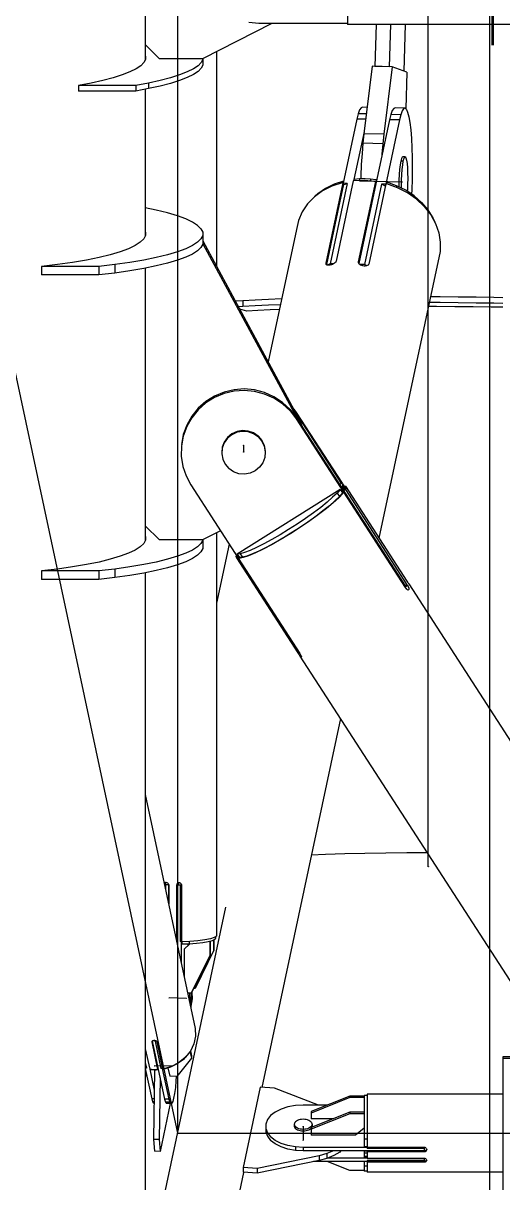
# Model space of a CAD drawing. Header units: millimetres. Extents: x 150209.93 to 150215.05, y 136675.65 to 136679.93.
# Drawn here: x 150211.303 to 150211.3365, y 136676.5613 to 136676.6423 of the extents above; entities that cross this region are included whole.
import ezdxf

# ---------------------------------------------------------------- set-up
doc = ezdxf.new("R2010")
doc.units = ezdxf.units.MM
doc.header["$LTSCALE"] = 0.25
for name, pattern in [('CENTER', [50.8, 31.75, -6.35, 6.35, -6.35]), ('XKITLINE00', [0]), ('XKITLINE02', [4, 2, -2])]:
    doc.linetypes.add(name, pattern=pattern)

# ---------------------------------------------------------------- blocks, each defined once
blk = doc.blocks.new('çatıı')
at = {"color": 8, "linetype": 'CENTER'}
for p, q in [((12015, 4763.35), (12015, 6431.43)), ((11927.5, 4670.27), (11927.5, 5490.27)), ((11927.5, 4670.27), (11840, 5080.27)), ((12370, 4260.27), (11840, 5080.27)), ((11840, 4260.27), (12015, 5080.27)), ((12005.84, 5002.39), (11990.97, 5002.72)), ((11950.5, 4910.45), (11950.5, 4908.17)), ((12015, 3096.7), (12015, 4763.35)), ((11930.47, 4717.4), (11924.52, 4717.53)), ((11925.46, 4693.69), (11919.51, 4693.82)), ((11971.3, 4672.75), (11971.3, 4667.8)), ((11927.5, 4670.27), (12282.5, 4670.27))]:
    blk.add_line(p, q, dxfattribs=at)
at = {"color": 116, "linetype": 'XKITLINE02', "true_color": 0x136734}
for p, q in [((12037.15, 5550.14), (12037.15, 4298.1)), ((12037.68, 5550.18), (12037.68, 4297.66)), ((12036.3, 5103.12), (12036.3, 5057.42)), ((12036.3, 4818.46), (12036.3, 4734.59)), ((12041, 4697.01), (12041, 4696.43)), ((12049, 4697.01), (12041, 4697.01)), ((12041, 4697.01), (12041, 4600.55)), ((12048.2, 4696.43), (12041, 4696.43))]:
    blk.add_line(p, q, dxfattribs=at)
at = {"color": 8, "linetype": 'XKITLINE00'}
for p, q in [((11916.2, 5105.69), (11916.2, 5050.39)), ((11986.8, 5065.56), (11986.8, 5057.48)), ((11960.32, 5057.83), (11936.2, 5045.47)), ((11955.8, 5057.83), (11952.35, 5058.09)), ((11986.8, 5057.83), (11955.8, 5057.83)), ((12026.8, 5057.48), (11986.8, 5057.48)), ((11996.79, 5057.48), (11996.38, 5042.81)), ((12001.75, 5057.48), (12001.33, 5042.7)), ((12006.94, 5057.48), (12006.48, 5041.13)), ((12027.11, 5057.48), (12026.8, 5057.48)), ((12027.39, 5057.46), (12027.11, 5057.48)), ((12027.63, 5057.45), (12027.39, 5057.46)), ((12027.8, 5057.42), (12027.63, 5057.45)), ((12182.19, 5057.42), (12027.8, 5057.42)), ((11916.2, 5050.39), (11916.2, 5045.18)), ((11921.2, 5045.47), (11916.2, 5050.39)), ((11916.23, 5045.25), (11915.68, 5044.12)), ((11916.2, 5046.45), (11916.23, 5046.38)), ((11916.23, 5046.38), (11916.23, 5045.25)), ((11936.2, 5045.47), (11921.2, 5045.47)), ((11936.23, 5045.25), (11935.68, 5044.12)), ((11936.23, 5045.48), (11936.23, 5043.28)), ((11941.09, 5047.97), (11941.09, 4972.87)), ((11912.96, 5041.91), (11910.81, 5040.84)), ((11914.59, 5043), (11912.96, 5041.91)), ((11915.68, 5044.12), (11914.59, 5043)), ((11932.96, 5041.91), (11930.81, 5040.84)), ((11934.59, 5043), (11932.96, 5041.91)), ((11934.59, 5041.03), (11932.96, 5039.94)), ((11935.68, 5044.12), (11934.59, 5043)), ((11935.68, 5042.15), (11934.59, 5041.03)), ((11936.23, 5043.28), (11935.68, 5042.15)), ((11995.38, 5042.83), (11992.51, 5019.29)), ((12002.32, 5042.67), (11995.38, 5042.83)), ((12001.33, 5042.7), (11996.38, 5042.81)), ((12002.32, 5042.67), (11999.45, 5019.14)), ((12007.47, 5040.77), (12002.32, 5042.67)), ((11897.34, 5036.99), (11892.88, 5036.17)), ((11901.4, 5037.87), (11897.34, 5036.99)), ((11905.01, 5038.81), (11901.4, 5037.87)), ((11908.16, 5039.8), (11905.01, 5038.81)), ((11910.81, 5040.84), (11908.16, 5039.8)), ((11917.34, 5036.99), (11912.88, 5036.17)), ((11921.4, 5037.87), (11917.34, 5036.99)), ((11917.34, 5036.99), (11917.34, 5035.02)), ((11925.01, 5038.81), (11921.4, 5037.87)), ((11925.01, 5036.84), (11921.4, 5035.9)), ((11928.16, 5039.8), (11925.01, 5038.81)), ((11928.16, 5037.83), (11925.01, 5036.84)), ((11930.81, 5040.84), (11928.16, 5039.8)), ((11930.81, 5038.87), (11928.16, 5037.83)), ((11932.96, 5039.94), (11930.81, 5038.87)), ((12007.47, 5040.77), (12007.11, 5027.98)), ((11892.88, 5036.17), (11892.88, 5034.2)), ((11912.88, 5036.17), (11892.88, 5036.17)), ((11912.88, 5034.2), (11892.88, 5034.2)), ((11912.88, 5036.17), (11912.88, 5034.2)), ((11917.34, 5035.02), (11912.88, 5034.2)), ((11916.2, 5034.81), (11916.2, 4983.69)), ((11921.4, 5035.9), (11917.34, 5035.02)), ((11990.52, 5026.27), (11990.05, 5024.41)), ((11991, 5027.59), (11990.52, 5026.27)), ((11993.35, 5026.21), (11990.52, 5026.27)), ((11991.5, 5028.35), (11991, 5027.59)), ((11991.99, 5028.52), (11991.5, 5028.35)), ((11993.63, 5028.49), (11991.99, 5028.52)), ((12001.92, 5026.01), (12001.45, 5024.15)), ((12002.4, 5027.34), (12001.92, 5026.01)), ((12005.39, 5025.94), (12001.92, 5026.01)), ((12002.9, 5028.1), (12002.4, 5027.34)), ((12003.39, 5028.27), (12002.9, 5028.1)), ((12006.86, 5028.19), (12003.39, 5028.27)), ((12005.39, 5025.94), (12004.92, 5024.08)), ((12005.87, 5027.26), (12005.39, 5025.94)), ((12006.37, 5028.02), (12005.87, 5027.26)), ((12006.86, 5028.19), (12006.37, 5028.02)), ((12007.34, 5027.77), (12006.86, 5028.19)), ((12007.34, 5027.77), (12007.78, 5026.78)), ((12007.78, 5026.78), (12008.2, 5025.22)), ((12008.2, 5025.22), (12008.56, 5023.15)), ((11990.05, 5024.41), (11985.26, 5001.98)), ((11993.12, 5024.34), (11990.05, 5024.41)), ((12001.45, 5024.15), (11990.73, 4973.94)), ((12004.92, 5024.08), (12000.13, 5001.65)), ((12004.92, 5024.08), (12001.45, 5024.15)), ((12008.56, 5023.15), (12008.86, 5020.61)), ((11992.59, 5019.97), (11989.04, 5003.34)), ((11992.51, 5019.29), (11992.15, 5015.95)), ((11999.45, 5019.14), (11992.51, 5019.29)), ((11999.45, 5019.14), (11999.09, 5015.8)), ((12008.86, 5020.61), (12009.1, 5017.67)), ((12009.1, 5017.67), (12009.27, 5014.4)), ((11992.15, 5015.95), (11991.85, 5012.33)), ((11999.09, 5015.8), (11992.15, 5015.95)), ((11999.09, 5015.8), (11998.79, 5012.17)), ((12009.27, 5014.4), (12009.37, 5010.87)), ((11991.85, 5012.33), (11991.61, 5008.49)), ((11998.79, 5012.17), (11998.74, 5011.47)), ((12005.36, 5009.72), (12005.14, 5008.43)), ((12005.61, 5010.64), (12005.36, 5009.72)), ((12006.15, 5009.7), (12005.36, 5009.72)), ((12005.87, 5011.14), (12005.61, 5010.64)), ((12006.13, 5011.21), (12005.87, 5011.14)), ((12006.15, 5009.7), (12005.93, 5008.41)), ((12006.92, 5011.19), (12006.13, 5011.21)), ((12006.4, 5010.62), (12006.15, 5009.7)), ((12006.66, 5011.13), (12006.4, 5010.62)), ((12006.92, 5011.19), (12006.66, 5011.13)), ((12006.92, 5011.19), (12007.16, 5010.82)), ((12007.16, 5010.82), (12007.38, 5010.02)), ((12007.38, 5010.02), (12007.56, 5008.84)), ((12007.56, 5008.84), (12007.7, 5007.34)), ((12009.37, 5010.87), (12009.39, 5007.18)), ((11991.45, 5004.52), (11991.43, 5003.5)), ((11991.61, 5008.49), (11991.45, 5004.52)), ((12004.8, 5005.02), (12004.71, 5003.08)), ((12004.95, 5006.84), (12004.8, 5005.02)), ((12005.14, 5008.43), (12004.95, 5006.84)), ((12005.6, 5005.01), (12005.51, 5003.06)), ((12005.74, 5006.82), (12005.6, 5005.01)), ((12005.93, 5008.41), (12005.74, 5006.82)), ((12007.7, 5007.34), (12007.78, 5005.58)), ((12007.78, 5005.58), (12007.8, 5003.67)), ((12009.39, 5007.18), (12009.33, 5003.42)), ((11981.34, 5000.93), (11978.09, 4999.29)), ((11982.15, 5001.62), (11979.14, 5000.15)), ((11985.15, 5002.16), (11979.17, 4974.12)), ((11985.22, 5001.14), (11979.35, 4973.62)), ((11985.31, 5001.27), (11979.4, 4973.57)), ((11986.72, 5001.95), (11980.74, 4973.91)), ((11984.91, 5002.12), (11981.34, 5000.93)), ((11982.15, 5001.62), (11982.06, 5001.17)), ((11985.41, 5002.68), (11982.15, 5001.62)), ((11988.77, 5002.8), (11982.79, 4974.77)), ((11985.15, 5002.16), (11984.91, 5002.12)), ((11985.15, 5002.16), (11985.22, 5001.14)), ((11985.27, 5001.92), (11985.19, 5001.57)), ((11985.19, 5001.57), (11985.23, 5000.92)), ((11986.72, 5001.95), (11985.26, 5001.98)), ((11985.26, 5001.98), (11985.31, 5001.27)), ((11986.72, 5001.95), (11985.31, 5001.27)), ((11992.62, 5002.97), (11988.77, 5002.8)), ((11989.05, 5003.34), (11988.94, 5002.81)), ((11990.96, 5003.49), (11989.05, 5003.34)), ((11996.5, 5002.63), (11990.52, 4974.59)), ((11996.57, 5001.64), (11990.68, 4974.02)), ((11990.96, 5003.49), (11990.84, 5002.89)), ((11992.9, 5003.51), (11990.96, 5003.49)), ((11996.5, 5002.63), (11992.62, 5002.97)), ((11998.67, 5001.68), (11992.69, 4973.64)), ((11994.84, 5003.41), (11992.9, 5003.51)), ((12000.22, 5001.82), (11994.24, 4973.79)), ((11994.84, 5003.41), (11994.71, 5002.79)), ((11996.78, 5003.17), (11994.84, 5003.41)), ((11996.5, 5002.63), (11996.57, 5001.64)), ((11996.78, 5003.17), (11996.54, 5002.05)), ((11996.54, 5002.05), (11996.59, 5001.37)), ((11996.78, 5003.17), (11996.83, 5002.49)), ((12000.13, 5001.65), (11998.67, 5001.68)), ((12000.05, 5001.01), (11998.67, 5001.68)), ((12000.13, 5001.65), (12000.15, 5001.47)), ((12000.47, 5001.77), (12000.22, 5001.82)), ((12000.5, 5002.35), (12000.38, 5001.79)), ((12004.2, 5000.43), (12000.47, 5001.77)), ((12003.93, 5001.14), (12000.5, 5002.35)), ((12003.93, 5001.14), (12003.81, 5000.57)), ((12007.14, 4999.53), (12003.93, 5001.14)), ((12007.69, 4998.63), (12004.2, 5000.43)), ((12004.71, 5003.08), (12004.68, 5001.1)), ((12004.68, 5001.1), (12004.68, 5000.76)), ((12005.51, 5003.06), (12005.47, 5001.08)), ((12005.47, 5001.08), (12005.48, 5000.36)), ((12007.77, 5001.69), (12007.68, 4999.74)), ((12007.8, 5003.67), (12007.77, 5001.69)), ((12009.33, 5003.42), (12009.19, 4999.68)), ((11975.22, 4997.21), (11972.82, 4994.76)), ((11978.09, 4999.29), (11975.22, 4997.21)), ((11976.46, 4998.31), (11975.55, 4997.45)), ((11979.14, 5000.15), (11976.46, 4998.31)), ((12010.08, 4997.56), (12007.14, 4999.53)), ((12007.68, 4999.74), (12007.63, 4999.2)), ((12010.83, 4996.42), (12007.69, 4998.63)), ((12009.19, 4999.68), (12009.11, 4998.21)), ((12012.67, 4995.27), (12010.08, 4997.56)), ((12013.56, 4993.85), (12010.83, 4996.42)), ((11920.04, 4992.59), (11916.2, 4993.37)), ((11923.97, 4991.62), (11920.04, 4992.59)), ((11972.82, 4994.76), (11970.95, 4991.99)), ((12012.67, 4995.27), (12014.85, 4992.72)), ((12013.56, 4993.85), (12015.82, 4990.99)), ((12014.85, 4992.72), (12016.59, 4989.95)), ((11927.4, 4990.6), (11923.97, 4991.62)), ((11930.3, 4989.53), (11927.4, 4990.6)), ((11932.65, 4988.42), (11930.3, 4989.53)), ((11934.43, 4987.27), (11932.65, 4988.42)), ((11969.63, 4988.98), (11968.92, 4985.79)), ((11970.95, 4991.99), (11969.63, 4988.98)), ((12015.82, 4990.99), (12017.53, 4987.91)), ((12016.59, 4989.95), (12017.25, 4988.42)), ((11916.2, 4984.98), (11916.22, 4984.92)), ((11916.22, 4984.92), (11916.22, 4983.74)), ((11935.62, 4986.11), (11934.43, 4987.27)), ((11935.62, 4986.11), (11936.22, 4984.92)), ((11936.22, 4984.92), (11936.22, 4983.74)), ((11968.92, 4985.79), (11959.07, 4939.63)), ((11968.92, 4985.79), (11968.92, 4985.63)), ((12017.53, 4987.91), (12018.66, 4984.68)), ((12018.66, 4984.68), (12019.19, 4981.39)), ((11912.65, 4980.25), (11910.3, 4979.13)), ((11914.43, 4981.39), (11912.65, 4980.25)), ((11915.62, 4982.56), (11914.43, 4981.39)), ((11916.22, 4983.74), (11915.62, 4982.56)), ((11932.65, 4980.25), (11930.3, 4979.13)), ((11934.43, 4981.39), (11932.65, 4980.25)), ((11935.62, 4982.56), (11934.43, 4981.39)), ((11936.22, 4983.74), (11935.62, 4982.56)), ((11936.22, 4980.78), (11935.62, 4979.6)), ((11936.22, 4983.74), (11936.22, 4980.78)), ((11936.22, 4981.86), (11969.73, 4919.93)), ((11936.23, 4980.8), (11969.63, 4919.07)), ((12019.19, 4981.39), (12019.1, 4978.11)), ((11903.97, 4977.04), (11900.04, 4976.07)), ((11907.4, 4978.06), (11903.97, 4977.04)), ((11910.3, 4979.13), (11907.4, 4978.06)), ((11923.97, 4977.04), (11920.04, 4976.07)), ((11927.4, 4978.06), (11923.97, 4977.04)), ((11930.3, 4979.13), (11927.4, 4978.06)), ((11930.3, 4976.18), (11927.4, 4975.11)), ((11932.65, 4977.29), (11930.3, 4976.18)), ((11934.43, 4978.44), (11932.65, 4977.29)), ((11935.62, 4979.6), (11934.43, 4978.44)), ((12019.1, 4978.11), (11997.75, 4878.1)), ((11885.55, 4973.6), (11879.95, 4972.93)), ((11879.95, 4972.93), (11879.95, 4969.98)), ((11899.95, 4972.93), (11879.95, 4972.93)), ((11890.79, 4974.35), (11885.55, 4973.6)), ((11895.63, 4975.17), (11890.79, 4974.35)), ((11900.04, 4976.07), (11895.63, 4975.17)), ((11905.55, 4973.6), (11899.95, 4972.93)), ((11899.95, 4972.93), (11899.95, 4969.98)), ((11910.79, 4974.35), (11905.55, 4973.6)), ((11905.55, 4973.6), (11905.55, 4970.64)), ((11915.63, 4975.17), (11910.79, 4974.35)), ((11915.63, 4972.22), (11910.79, 4971.39)), ((11920.04, 4976.07), (11915.63, 4975.17)), ((11920.04, 4973.12), (11915.63, 4972.22)), ((11916.2, 4972.34), (11916.2, 4882.4)), ((11923.97, 4974.09), (11920.04, 4973.12)), ((11927.4, 4975.11), (11923.97, 4974.09)), ((11979.17, 4974.12), (11979.19, 4973.85)), ((11979.17, 4974.12), (11979.17, 4973.9)), ((11979.17, 4973.9), (11979.25, 4973.7)), ((11979.43, 4973.55), (11979.25, 4973.7)), ((11979.68, 4973.43), (11979.43, 4973.55)), ((11979.99, 4973.37), (11979.68, 4973.43)), ((11980.74, 4973.91), (11979.72, 4973.42)), ((11980.36, 4973.36), (11979.99, 4973.37)), ((11980.76, 4973.41), (11980.36, 4973.36)), ((11981.99, 4973.88), (11980.74, 4973.91)), ((11981.17, 4973.51), (11980.76, 4973.41)), ((11981.56, 4973.66), (11981.17, 4973.51)), ((11981.93, 4973.84), (11981.56, 4973.66)), ((11982.26, 4974.06), (11981.93, 4973.84)), ((11982.51, 4974.29), (11982.26, 4974.06)), ((11982.66, 4974.49), (11982.51, 4974.29)), ((11982.69, 4974.53), (11982.66, 4974.49)), ((11982.79, 4974.77), (11982.69, 4974.53)), ((11990.52, 4974.59), (11990.52, 4974.36)), ((11990.52, 4974.59), (11990.54, 4974.33)), ((11990.52, 4974.36), (11990.54, 4974.31)), ((11990.54, 4974.31), (11990.61, 4974.11)), ((11990.61, 4974.11), (11990.79, 4973.87)), ((11991.05, 4973.64), (11990.79, 4973.87)), ((11992.69, 4973.64), (11991, 4973.68)), ((11991.37, 4973.44), (11991.05, 4973.64)), ((11991.75, 4973.27), (11991.37, 4973.44)), ((11992.16, 4973.16), (11991.75, 4973.27)), ((11992.58, 4973.09), (11992.16, 4973.16)), ((11992.99, 4973.08), (11992.58, 4973.09)), ((11993.6, 4973.2), (11992.69, 4973.64)), ((11993.36, 4973.13), (11992.99, 4973.08)), ((11993.69, 4973.23), (11993.36, 4973.13)), ((11993.96, 4973.38), (11993.69, 4973.23)), ((11994.14, 4973.57), (11993.96, 4973.38)), ((11994.24, 4973.79), (11994.14, 4973.57)), ((11899.95, 4969.98), (11879.95, 4969.98)), ((11905.55, 4970.64), (11899.95, 4969.98)), ((11910.79, 4971.39), (11905.55, 4970.64)), ((11950.27, 4960.96), (11947.62, 4960.79)), ((11954.52, 4961.2), (11950.27, 4960.96)), ((11950.27, 4960.96), (11950.27, 4958.97)), ((11959.17, 4961.41), (11954.52, 4961.2)), ((11963.79, 4961.59), (11959.17, 4961.41)), ((12019.08, 4960.31), (12015.3, 4960.32)), ((12019.08, 4962.31), (12015.73, 4962.32)), ((12025.45, 4962.26), (12019.08, 4962.31)), ((12025.45, 4960.26), (12019.08, 4960.31)), ((12031.72, 4962.18), (12025.45, 4962.26)), ((12031.72, 4960.18), (12025.45, 4960.26)), ((12037.82, 4962.08), (12031.72, 4962.18)), ((12037.82, 4960.08), (12031.72, 4960.18)), ((12041, 4962.01), (12037.82, 4962.08)), ((12041, 4960.01), (12037.82, 4960.08)), ((11950.27, 4958.97), (11948.67, 4958.86)), ((11951.65, 4957.3), (11949.14, 4957.98)), ((11954.52, 4959.2), (11950.27, 4958.97)), ((11955.47, 4957.55), (11951.65, 4957.3)), ((11959.17, 4959.41), (11954.52, 4959.2)), ((11959.73, 4957.78), (11955.47, 4957.55)), ((11963.36, 4959.58), (11959.17, 4959.41)), ((11963.01, 4957.93), (11959.73, 4957.78)), ((12017.84, 4958.92), (12015, 4958.92)), ((12024.29, 4958.89), (12017.84, 4958.92)), ((12030.66, 4958.84), (12024.29, 4958.89)), ((12036.93, 4958.76), (12030.66, 4958.84)), ((12041, 4958.7), (12036.93, 4958.76)), ((11940.35, 4927.7), (11937.31, 4925.79)), ((11943.67, 4929.08), (11940.35, 4927.7)), ((11943.67, 4928.55), (11940.35, 4927.17)), ((11947.17, 4929.91), (11943.67, 4929.08)), ((11947.17, 4929.38), (11943.67, 4928.55)), ((11950.76, 4930.16), (11947.17, 4929.91)), ((11950.76, 4929.63), (11947.17, 4929.38)), ((11954.34, 4929.82), (11950.76, 4930.16)), ((11954.34, 4929.3), (11950.76, 4929.63)), ((11957.82, 4928.91), (11954.34, 4929.82)), ((11957.82, 4928.39), (11954.34, 4929.3)), ((11961.1, 4927.45), (11957.82, 4928.91)), ((11961.1, 4926.92), (11957.82, 4928.39)), ((11937.31, 4925.79), (11934.64, 4923.42)), ((11937.31, 4925.27), (11934.64, 4922.9)), ((11940.35, 4927.17), (11937.31, 4925.27)), ((11964.09, 4925.48), (11961.1, 4927.45)), ((11964.09, 4924.95), (11961.1, 4926.92)), ((11966.71, 4923.04), (11964.09, 4925.48)), ((11966.71, 4922.52), (11964.09, 4924.95)), ((11932.39, 4920.65), (11930.64, 4917.56)), ((11932.39, 4920.13), (11930.64, 4917.03)), ((11934.64, 4923.42), (11932.39, 4920.65)), ((11934.64, 4922.9), (11932.39, 4920.13)), ((11966.71, 4923.04), (11966.71, 4922.52)), ((11966.71, 4923.04), (11968.89, 4920.22)), ((11966.71, 4922.52), (11968.89, 4919.69)), ((11968.02, 4923.1), (11968.89, 4921.97)), ((11968.89, 4921.97), (11984.87, 4897.25)), ((11968.89, 4921.97), (11968.89, 4921.5)), ((11968.89, 4920.22), (12006.9, 4861.41)), ((11968.89, 4920.22), (11968.89, 4919.69)), ((11968.89, 4919.69), (11985.42, 4894.11)), ((11969.05, 4921.2), (11984.63, 4897.1)), ((11969.73, 4919.93), (11971.11, 4916.81)), ((11969.73, 4919.93), (11969.73, 4918.91)), ((11930.64, 4917.56), (11929.43, 4914.22)), ((11930.64, 4917.03), (11929.43, 4913.69)), ((11950.17, 4915.65), (11948.21, 4915.31)), ((11950.17, 4915.51), (11948.21, 4915.17)), ((11950.17, 4915.51), (11948.21, 4915.17)), ((11952.14, 4915.48), (11950.17, 4915.65)), ((11952.14, 4915.34), (11950.17, 4915.51)), ((11952.14, 4915.34), (11950.17, 4915.51)), ((11954.01, 4914.81), (11952.14, 4915.48)), ((11971.11, 4916.81), (11971.13, 4916.75)), ((11971.11, 4916.81), (11971.11, 4916.78)), ((11929.43, 4914.22), (11928.79, 4910.73)), ((11929.43, 4913.69), (11928.79, 4910.2)), ((11943.76, 4911.63), (11943.08, 4909.8)), ((11943.76, 4911.49), (11943.08, 4909.66)), ((11943.76, 4911.49), (11943.08, 4909.66)), ((11943.76, 4911.35), (11943.08, 4909.52)), ((11944.89, 4913.23), (11943.76, 4911.63)), ((11944.89, 4913.09), (11943.76, 4911.49)), ((11944.89, 4913.09), (11943.76, 4911.49)), ((11944.89, 4912.95), (11943.76, 4911.35)), ((11946.42, 4914.48), (11944.89, 4913.23)), ((11946.42, 4914.34), (11944.89, 4913.09)), ((11946.42, 4914.34), (11944.89, 4913.09)), ((11946.42, 4914.2), (11944.89, 4912.95)), ((11948.21, 4915.31), (11946.42, 4914.48)), ((11948.21, 4915.17), (11946.42, 4914.34)), ((11948.21, 4915.17), (11946.42, 4914.34)), ((11948.21, 4915.03), (11946.42, 4914.2)), ((11946.42, 4914.48), (11946.42, 4914.34)), ((11946.42, 4914.34), (11946.42, 4914.2)), ((11950.17, 4915.37), (11948.21, 4915.03)), ((11952.14, 4915.2), (11950.17, 4915.37)), ((11954.01, 4914.67), (11952.14, 4915.34)), ((11954.01, 4914.67), (11952.14, 4915.34)), ((11954.01, 4914.53), (11952.14, 4915.2)), ((11955.63, 4913.69), (11954.01, 4914.81)), ((11955.63, 4913.55), (11954.01, 4914.67)), ((11955.63, 4913.55), (11954.01, 4914.67)), ((11955.63, 4913.41), (11954.01, 4914.53)), ((11955.63, 4913.69), (11956.91, 4912.19)), ((11955.63, 4913.55), (11956.91, 4912.05)), ((11955.63, 4913.55), (11956.91, 4912.05)), ((11955.63, 4913.41), (11956.91, 4911.91)), ((11956.91, 4912.19), (11956.91, 4912.05)), ((11956.91, 4912.19), (11957.74, 4910.42)), ((11956.91, 4912.05), (11957.74, 4910.28)), ((11956.91, 4912.05), (11957.74, 4910.28)), ((11956.91, 4912.05), (11956.91, 4911.91)), ((11956.91, 4911.91), (11957.74, 4910.14)), ((11928.79, 4910.2), (11928.75, 4906.66)), ((11943.08, 4909.8), (11942.9, 4907.85)), ((11943.08, 4909.66), (11942.9, 4907.71)), ((11943.08, 4909.66), (11942.9, 4907.71)), ((11943.08, 4909.52), (11942.9, 4907.57)), ((11942.9, 4907.57), (11943.25, 4905.65)), ((11957.74, 4910.42), (11958.09, 4908.49)), ((11957.74, 4910.28), (11958.09, 4908.35)), ((11957.74, 4910.28), (11958.09, 4908.35)), ((11957.74, 4910.14), (11958.09, 4908.21)), ((11958.09, 4908.21), (11957.91, 4906.27)), ((11958.09, 4908.49), (11958.09, 4908.35)), ((11958.09, 4908.35), (11958.09, 4908.21)), ((11928.75, 4906.66), (11929.3, 4903.15)), ((11943.25, 4905.65), (11944.08, 4903.87)), ((11944.08, 4903.87), (11945.36, 4902.38)), ((11957.23, 4904.43), (11956.1, 4902.83)), ((11957.91, 4906.27), (11957.23, 4904.43)), ((11929.3, 4903.15), (11930.43, 4899.79)), ((11930.43, 4899.79), (11932.1, 4896.65)), ((11946.98, 4901.26), (11945.36, 4902.38)), ((11948.85, 4900.59), (11946.98, 4901.26)), ((11950.82, 4900.42), (11948.85, 4900.59)), ((11952.78, 4900.75), (11950.82, 4900.42)), ((11954.58, 4901.58), (11952.78, 4900.75)), ((11956.1, 4902.83), (11954.58, 4901.58)), ((11932.1, 4896.65), (11948.64, 4871.07)), ((11984.86, 4897.25), (11984.06, 4896.75)), ((11984.86, 4896.05), (11984.62, 4895.9)), ((11984.86, 4897.25), (11985.03, 4897.05)), ((11985.03, 4896.46), (11984.86, 4896.05)), ((11984.86, 4896.05), (11985.67, 4894.81)), ((11985.03, 4897.05), (11985.83, 4895.81)), ((11985.03, 4897.05), (11985.08, 4896.79)), ((11985.08, 4896.79), (11985.03, 4896.46)), ((11985.03, 4896.46), (11985.83, 4895.21)), ((11985.83, 4895.21), (11985.67, 4894.81)), ((11986.06, 4896.25), (11985.69, 4896.02)), ((11985.83, 4895.81), (11985.89, 4895.54)), ((11985.89, 4895.54), (11985.83, 4895.21)), ((11986.06, 4896.25), (12007.53, 4863.02)), ((11986.06, 4896.25), (11986.31, 4895.81)), ((11986.31, 4895.81), (11986.06, 4895.05)), ((11984.24, 4895.1), (11948.21, 4872.53)), ((11981.6, 4892.34), (11979.68, 4890.66)), ((11982.4, 4891.09), (11980.48, 4889.41)), ((11983.13, 4893.83), (11981.6, 4892.34)), ((11983.73, 4892.19), (11981.8, 4890.41)), ((11983.94, 4892.59), (11982.4, 4891.09)), ((11984.24, 4895.1), (11983.13, 4893.83)), ((11983.13, 4893.83), (11983.94, 4892.59)), ((11985.15, 4893.71), (11983.73, 4892.19)), ((11985.05, 4893.86), (11983.94, 4892.59)), ((11984.24, 4895.1), (11985.05, 4893.86)), ((11985.42, 4894.11), (11985.04, 4893.87)), ((11985.42, 4894.09), (11985.05, 4893.86)), ((11985.42, 4894.09), (11985.15, 4893.71)), ((11986.06, 4895.05), (11985.42, 4894.66)), ((11985.67, 4894.81), (11985.42, 4894.66)), ((11985.42, 4894.32), (12006.9, 4861.1)), ((11985.42, 4894.32), (11985.42, 4894.11)), ((11985.42, 4894.09), (12006.89, 4860.87)), ((11986.06, 4895.05), (12007.53, 4861.83)), ((11977.42, 4888.83), (11974.88, 4886.91)), ((11978.22, 4887.59), (11975.68, 4885.67)), ((11979.42, 4888.42), (11976.67, 4886.3)), ((11979.68, 4890.66), (11977.42, 4888.83)), ((11980.48, 4889.41), (11978.22, 4887.59)), ((11981.8, 4890.41), (11979.42, 4888.42)), ((11972.12, 4884.94), (11969.21, 4882.97)), ((11972.92, 4883.7), (11970.01, 4881.73)), ((11973.62, 4884.09), (11970.38, 4881.88)), ((11974.88, 4886.91), (11972.12, 4884.94)), ((11975.68, 4885.67), (11972.92, 4883.7)), ((11976.67, 4886.3), (11973.62, 4884.09)), ((11916.2, 4882.4), (11916.2, 4877.36)), ((11921.2, 4877.48), (11916.2, 4882.4)), ((11942.46, 4880.63), (11936.2, 4877.48)), ((11941.09, 4879.94), (11941.09, 4739.66)), ((11963.24, 4879.24), (11960.33, 4877.56)), ((11966.23, 4881.06), (11963.24, 4879.24)), ((11967.03, 4879.72), (11963.68, 4877.69)), ((11967.03, 4879.81), (11964.05, 4877.99)), ((11969.21, 4882.97), (11966.23, 4881.06)), ((11970.38, 4881.88), (11967.03, 4879.72)), ((11970.01, 4881.73), (11967.03, 4879.81)), ((11914.43, 4875.06), (11912.65, 4873.92)), ((11915.62, 4876.23), (11914.43, 4875.06)), ((11916.22, 4877.41), (11915.62, 4876.23)), ((11916.2, 4878.65), (11916.22, 4878.6)), ((11916.22, 4878.6), (11916.22, 4877.41)), ((11936.2, 4877.48), (11921.2, 4877.48)), ((11934.43, 4875.06), (11932.65, 4873.92)), ((11935.62, 4876.23), (11934.43, 4875.06)), ((11936.22, 4877.41), (11935.62, 4876.23)), ((11936.22, 4877.49), (11936.22, 4874.46)), ((11945.48, 4875.95), (11941.09, 4855.34)), ((11957.57, 4876.07), (11955.03, 4874.81)), ((11960.44, 4875.83), (11957.39, 4874.22)), ((11960.33, 4877.56), (11957.57, 4876.07)), ((11961.14, 4876.32), (11958.38, 4874.83)), ((11963.68, 4877.69), (11960.44, 4875.83)), ((11964.05, 4877.99), (11961.14, 4876.32)), ((11907.4, 4871.74), (11903.97, 4870.71)), ((11910.3, 4872.81), (11907.4, 4871.74)), ((11912.65, 4873.92), (11910.3, 4872.81)), ((11927.4, 4871.74), (11923.97, 4870.71)), ((11930.3, 4872.81), (11927.4, 4871.74)), ((11932.65, 4873.92), (11930.3, 4872.81)), ((11932.65, 4870.97), (11930.3, 4869.85)), ((11934.43, 4872.11), (11932.65, 4870.97)), ((11935.62, 4873.28), (11934.43, 4872.11)), ((11936.22, 4874.46), (11935.62, 4873.28)), ((11947.41, 4872.97), (11947.42, 4872.9)), ((11947.42, 4872.9), (11948.23, 4871.65)), ((11947.42, 4872.9), (11947.56, 4872.74)), ((11947.91, 4872.14), (11947.75, 4871.65)), ((11947.75, 4871.65), (11948, 4871.21)), ((11948.39, 4871.45), (11948, 4871.21)), ((11948, 4871.21), (11969.48, 4837.99)), ((11949.32, 4872.65), (11948.21, 4872.53)), ((11948.21, 4872.53), (11949.02, 4871.29)), ((11948.23, 4871.65), (11948.36, 4871.5)), ((11949.01, 4871.3), (11948.64, 4871.07)), ((11949.02, 4871.29), (11948.64, 4871.05)), ((11948.64, 4871.05), (11970.11, 4837.83)), ((11948.92, 4871.01), (11948.64, 4871.05)), ((11948.74, 4871.13), (11948.74, 4871.12)), ((11950.34, 4871.27), (11948.92, 4871.01)), ((11950.12, 4871.4), (11949.02, 4871.29)), ((11950.85, 4873.08), (11949.32, 4872.65)), ((11949.32, 4872.65), (11950.12, 4871.4)), ((11951.66, 4871.83), (11950.12, 4871.4)), ((11952.26, 4871.9), (11950.34, 4871.27)), ((11952.77, 4873.8), (11950.85, 4873.08)), ((11953.58, 4872.56), (11951.66, 4871.83)), ((11954.64, 4872.9), (11952.26, 4871.9)), ((11955.03, 4874.81), (11952.77, 4873.8)), ((11955.84, 4873.56), (11953.58, 4872.56)), ((11957.39, 4874.22), (11954.64, 4872.9)), ((11958.38, 4874.83), (11955.84, 4873.56)), ((11885.55, 4867.27), (11879.95, 4866.61)), ((11890.79, 4868.02), (11885.55, 4867.27)), ((11895.63, 4868.85), (11890.79, 4868.02)), ((11900.04, 4869.75), (11895.63, 4868.85)), ((11905.55, 4867.27), (11899.95, 4866.61)), ((11903.97, 4870.71), (11900.04, 4869.75)), ((11910.79, 4868.02), (11905.55, 4867.27)), ((11905.55, 4867.27), (11905.55, 4864.32)), ((11915.63, 4868.85), (11910.79, 4868.02)), ((11920.04, 4869.75), (11915.63, 4868.85)), ((11920.04, 4866.8), (11915.63, 4865.9)), ((11923.97, 4870.71), (11920.04, 4869.75)), ((11923.97, 4867.76), (11920.04, 4866.8)), ((11927.4, 4868.78), (11923.97, 4867.76)), ((11930.3, 4869.85), (11927.4, 4868.78)), ((11879.95, 4866.61), (11879.95, 4863.65)), ((11899.95, 4866.61), (11879.95, 4866.61)), ((11899.95, 4863.65), (11879.95, 4863.65)), ((11899.95, 4866.61), (11899.95, 4863.65)), ((11905.55, 4864.32), (11899.95, 4863.65)), ((11910.79, 4865.07), (11905.55, 4864.32)), ((11915.63, 4865.9), (11910.79, 4865.07)), ((11916.2, 4866.01), (11916.2, 4296.07)), ((12007.53, 4863.02), (12007.51, 4863.01)), ((12007.53, 4863.02), (12007.73, 4862.71)), ((12006.9, 4861.1), (12006.8, 4861.01)), ((12006.84, 4861.05), (12006.89, 4860.97)), ((12007.73, 4861.5), (12006.89, 4860.97)), ((12006.89, 4860.97), (12007.07, 4860.64)), ((12006.89, 4860.87), (12007.11, 4860.57)), ((12007.53, 4861.83), (12006.9, 4861.43)), ((12006.9, 4861.41), (12006.9, 4861.1)), ((12007.11, 4860.57), (12007.34, 4860.31)), ((12007.56, 4860.12), (12007.34, 4860.31)), ((12007.53, 4861.83), (12007.73, 4861.5)), ((12007.76, 4859.99), (12007.56, 4860.12)), ((12007.73, 4862.71), (12007.71, 4862.69)), ((12007.73, 4862.71), (12007.92, 4862.43)), ((12007.73, 4861.5), (12007.92, 4861.17)), ((12007.93, 4859.95), (12007.76, 4859.99)), ((12007.92, 4862.43), (12008.07, 4862.19)), ((12007.92, 4861.17), (12008.07, 4860.86)), ((12008.07, 4860), (12007.93, 4859.95)), ((12008.07, 4862.19), (12008.14, 4862.09)), ((12008.07, 4860.86), (12008.14, 4860.7)), ((12008.15, 4860.12), (12008.07, 4860)), ((12008.14, 4862.09), (12239.82, 4503.64)), ((12008.14, 4862.09), (12008.17, 4862.01)), ((12008.14, 4860.7), (12008.17, 4860.57)), ((12008.19, 4860.31), (12008.15, 4860.12)), ((12008.17, 4860.57), (12008.19, 4860.31)), ((11969.86, 4838.23), (11969.48, 4837.99)), ((11969.48, 4837.99), (11969.69, 4837.67)), ((11970.07, 4837.9), (11969.69, 4837.67)), ((11969.69, 4837.67), (11969.89, 4837.35)), ((11969.89, 4837.35), (11970.08, 4837.06)), ((11970.08, 4837.06), (11970.17, 4836.91)), ((11970.11, 4837.83), (11970.31, 4837.51)), ((11970.17, 4836.91), (11970.25, 4836.82)), ((11970.17, 4836.91), (12201.85, 4478.46)), ((11970.43, 4836.66), (11970.25, 4836.82)), ((11970.31, 4837.51), (11970.47, 4837.22)), ((11970.56, 4836.57), (11970.43, 4836.66)), ((11970.47, 4837.22), (11970.59, 4836.96)), ((11970.65, 4836.56), (11970.56, 4836.57)), ((11970.59, 4836.96), (11970.67, 4836.76)), ((11970.68, 4836.62), (11970.65, 4836.56)), ((11970.67, 4836.76), (11970.68, 4836.62)), ((11984.3, 4815.05), (11956.82, 4686.31)), ((11916.2, 4788.57), (11933.64, 4706.82)), ((11979.07, 4767.61), (11974.13, 4767.42)), ((11979.07, 4767.61), (11974.13, 4767.42)), ((11985.83, 4767.81), (11979.07, 4767.61)), ((11985.83, 4767.81), (11979.07, 4767.61)), ((11992.88, 4767.97), (11985.83, 4767.81)), ((11992.88, 4767.97), (11985.83, 4767.81)), ((12000.13, 4768.09), (11992.88, 4767.97)), ((12000.13, 4768.09), (11992.88, 4767.97)), ((12007.53, 4768.16), (12000.13, 4768.09)), ((12007.53, 4768.15), (12000.13, 4768.09)), ((12014.59, 4768.18), (12007.53, 4768.16)), ((12014.59, 4768.18), (12007.53, 4768.15)), ((11922.85, 4757.51), (11922.83, 4757.47)), ((11922.9, 4757.57), (11922.84, 4757.44)), ((11923.03, 4757.69), (11922.85, 4757.51)), ((11923.41, 4757.82), (11922.9, 4757.16)), ((11923.26, 4757.8), (11923.03, 4757.69)), ((11923.52, 4757.83), (11923.26, 4757.8)), ((11923.78, 4757.78), (11923.52, 4757.83)), ((11924.01, 4757.65), (11923.78, 4757.78)), ((11924.01, 4757.65), (11924.19, 4757.46)), ((11927.87, 4757.71), (11927.28, 4756.96)), ((11927.48, 4757.57), (11927.29, 4757.39)), ((11927.72, 4757.69), (11927.48, 4757.57)), ((11927.71, 4757.69), (11927.71, 4757.52)), ((11927.98, 4757.73), (11927.72, 4757.69)), ((11927.79, 4757.7), (11927.79, 4757.61)), ((11928.25, 4757.69), (11927.98, 4757.73)), ((11928.48, 4757.57), (11928.25, 4757.69)), ((11928.67, 4757.38), (11928.48, 4757.57)), ((11923.26, 4757.05), (11922.91, 4757.09)), ((11923.26, 4757.05), (11923.26, 4755.46)), ((11924.3, 4757.02), (11923.26, 4757.05)), ((11924.19, 4757.46), (11924.31, 4757.22)), ((11924.33, 4757.06), (11924.3, 4757.02)), ((11924.3, 4757.02), (11924.3, 4750.59)), ((11924.31, 4757.22), (11924.35, 4756.96)), ((11924.35, 4756.96), (11924.35, 4750.36)), ((11927.17, 4757.16), (11927.13, 4756.9)), ((11927.2, 4757), (11927.13, 4756.9)), ((11927.13, 4756.9), (11927.13, 4737.35)), ((11927.29, 4757.39), (11927.17, 4757.16)), ((11927.25, 4757.26), (11927.17, 4757.16)), ((11927.25, 4757.26), (11927.2, 4757)), ((11927.2, 4757), (11927.2, 4737.28)), ((11927.34, 4757.44), (11927.25, 4757.26)), ((11928.31, 4756.94), (11927.28, 4756.96)), ((11927.28, 4756.96), (11927.28, 4736.65)), ((11928.8, 4756.97), (11928.31, 4756.94)), ((11928.31, 4756.94), (11928.31, 4737.22)), ((11928.67, 4757.38), (11928.77, 4757.15)), ((11928.77, 4757.15), (11928.84, 4756.89)), ((11928.81, 4756.99), (11928.8, 4756.97)), ((11928.8, 4756.97), (11928.8, 4737.25)), ((11928.84, 4756.89), (11928.84, 4737.18)), ((11927.2, 4737.28), (11927.15, 4737.22)), ((11927.28, 4737.37), (11927.17, 4737.23)), ((11927.28, 4740.97), (11927.2, 4740.88)), ((11928.8, 4737.25), (11928.31, 4737.22)), ((11928.8, 4737.25), (11928.76, 4737.21)), ((11931.77, 4737.28), (11928.84, 4737.18)), ((11931.55, 4737.27), (11931.55, 4736.35)), ((11934.54, 4737.49), (11931.77, 4737.28)), ((11936.97, 4737.8), (11934.54, 4737.49)), ((11938.92, 4738.2), (11936.97, 4737.8)), ((11938.66, 4737.29), (11938.09, 4737.13)), ((11938.68, 4737.29), (11938.66, 4737.29)), ((11939.49, 4737.52), (11938.68, 4737.3)), ((11938.68, 4737.3), (11938.68, 4737.29)), ((11938.68, 4737.29), (11938.68, 4732.36)), ((11938.81, 4737.33), (11938.81, 4732.53)), ((11940.29, 4738.66), (11938.92, 4738.2)), ((11940.39, 4737.95), (11939.49, 4737.52)), ((11939.98, 4737.76), (11939.98, 4734.02)), ((11940.11, 4737.82), (11940.11, 4734.19)), ((11941.03, 4739.15), (11940.29, 4738.66)), ((11940.74, 4738.4), (11940.39, 4737.95)), ((11940.74, 4738.96), (11940.74, 4738.4)), ((11941.09, 4739.66), (11941.03, 4739.15)), ((11928.76, 4737.21), (11928.31, 4737.22)), ((11928.76, 4737.21), (11928.76, 4729.68)), ((11928.89, 4737.18), (11928.89, 4736.26)), ((11931.55, 4736.35), (11928.89, 4736.26)), ((11931.64, 4736.36), (11929.75, 4734.53)), ((11929.88, 4734.69), (11929.75, 4734.53)), ((11929.75, 4734.53), (11929.75, 4725.04)), ((11931.59, 4736.35), (11929.88, 4734.69)), ((11931.21, 4736.34), (11931.06, 4736.19)), ((11931.17, 4736.34), (11931.06, 4736.19)), ((11931.06, 4736.19), (11931.06, 4735.83)), ((11934.03, 4736.53), (11931.55, 4736.35)), ((11939.98, 4734.02), (11933.53, 4720.85)), ((11940.11, 4734.19), (11933.66, 4721.02)), ((11936.25, 4736.8), (11934.03, 4736.53)), ((11938.09, 4737.13), (11936.25, 4736.8)), ((11940.11, 4734.19), (11939.98, 4734.02)), ((11938.68, 4732.36), (11932.23, 4719.19)), ((11938.81, 4732.53), (11932.36, 4719.36)), ((11938.81, 4732.53), (11938.68, 4732.36)), ((11932.23, 4719.19), (11931, 4719.22)), ((11931.62, 4719.21), (11931.64, 4718.91)), ((11931.64, 4718.91), (11931.66, 4718.42)), ((11931.66, 4717.36), (11931.64, 4716.82)), ((11931.66, 4718.42), (11931.67, 4717.9)), ((11931.67, 4717.9), (11931.66, 4717.36)), ((11932.59, 4717.24), (11932.05, 4714.7)), ((11932.17, 4719.19), (11932.14, 4716.84)), ((11932.36, 4719.36), (11932.23, 4719.19)), ((11932.44, 4719.52), (11932.59, 4717.24)), ((11933.53, 4720.85), (11933.1, 4720.86)), ((11933.66, 4721.02), (11933.53, 4720.85)), ((11931.64, 4716.82), (11931.61, 4716.32)), ((11932.14, 4716.84), (11932.04, 4714.34)), ((11933.64, 4706.82), (11933.74, 4704.15)), ((11918.47, 4702.3), (11918.46, 4702.17)), ((11918.46, 4702.17), (11920.5, 4692.58)), ((11918.57, 4702.42), (11918.47, 4702.3)), ((11918.56, 4702.42), (11920.55, 4693.11)), ((11918.74, 4702.53), (11918.57, 4702.42)), ((11918.6, 4702.45), (11922.92, 4682.23)), ((11918.62, 4702.36), (11918.61, 4702.22)), ((11919.63, 4702.49), (11918.71, 4702.51)), ((11918.96, 4702.61), (11918.74, 4702.53)), ((11919.22, 4702.65), (11918.96, 4702.61)), ((11919.49, 4702.65), (11919.22, 4702.65)), ((11919.74, 4702.61), (11919.49, 4702.65)), ((11919.81, 4702.58), (11919.63, 4702.49)), ((11919.63, 4702.49), (11921.67, 4692.9)), ((11919.94, 4702.53), (11919.74, 4702.61)), ((11920.07, 4702.42), (11919.94, 4702.53)), ((11920.07, 4702.42), (11920.16, 4702.32)), ((11920.16, 4702.32), (11922.2, 4692.72)), ((11933.15, 4701.49), (11931.92, 4698.98)), ((11933.74, 4704.15), (11933.15, 4701.49)), ((11916.2, 4699.82), (11917.73, 4692.64)), ((11930.1, 4696.75), (11927.78, 4694.9)), ((11931.92, 4698.98), (11930.1, 4696.75)), ((11931.22, 4698.01), (11930.25, 4696.93)), ((11931.49, 4698.46), (11931.22, 4698.01)), ((11931.77, 4698.81), (11932.27, 4696.48)), ((11931.98, 4699.11), (11932.35, 4697.36)), ((11932.35, 4697.36), (11932.27, 4696.48)), ((11916.2, 4695), (11916.62, 4693.01)), ((11916.62, 4693.01), (11916.2, 4693.25)), ((11916.62, 4693.01), (11916.2, 4693.02)), ((11916.2, 4692.91), (11918.45, 4682.33)), ((11916.2, 4692.87), (11916.2, 4692.76)), ((11920.55, 4693.11), (11920.5, 4692.58)), ((11920.56, 4693.25), (11920.53, 4692.86)), ((11920.53, 4692.86), (11920.63, 4692.38)), ((11920.67, 4692.77), (11920.63, 4692.38)), ((11922.12, 4693.11), (11921.67, 4692.9)), ((11922.12, 4692.89), (11921.67, 4692.9)), ((11922.14, 4693.05), (11922.12, 4692.89)), ((11922.12, 4692.89), (11924.4, 4682.2)), ((11925.08, 4693.53), (11922.2, 4692.72)), ((11922.31, 4692.75), (11922.34, 4692.6)), ((11924.95, 4693.34), (11922.34, 4692.6)), ((11924.11, 4693.1), (11924.73, 4690.21)), ((11924.92, 4693.48), (11924.95, 4693.34)), ((11927.37, 4694.52), (11924.95, 4693.34)), ((11927.78, 4694.9), (11925.08, 4693.53)), ((11932.27, 4696.48), (11927.21, 4690.15)), ((11929.49, 4696.1), (11927.37, 4694.52)), ((11930.04, 4696.7), (11929.49, 4696.1)), ((11916.3, 4690.39), (11916.2, 4690.48)), ((11916.74, 4690.38), (11916.3, 4690.39)), ((11919.1, 4692.47), (11917.73, 4692.64)), ((11917.73, 4692.64), (11919.29, 4685.35)), ((11917.81, 4692.63), (11917.85, 4692.44)), ((11918.54, 4692.38), (11917.85, 4692.44)), ((11918.51, 4692.55), (11918.54, 4692.38)), ((11919.24, 4692.34), (11918.54, 4692.38)), ((11919.38, 4692.34), (11919.08, 4668.15)), ((11920.5, 4692.58), (11919.1, 4692.47)), ((11919.93, 4692.35), (11919.24, 4692.34)), ((11919.89, 4692.53), (11919.93, 4692.35)), ((11920.63, 4692.38), (11919.93, 4692.35)), ((11920.71, 4692.56), (11920.65, 4692.56)), ((11921.33, 4689.67), (11921.06, 4668.11)), ((11927.21, 4690.15), (11924.73, 4690.21)), ((11926.9, 4688.64), (11926.68, 4686.24)), ((11926.99, 4690.16), (11926.9, 4688.64)), ((11926.68, 4686.24), (11926.41, 4684.16)), ((11956.29, 4686.34), (11950.31, 4658.31)), ((11961.26, 4686.01), (11956.29, 4686.34)), ((11976.68, 4680.15), (11961.26, 4686.01)), ((11919.25, 4682.31), (11918.45, 4682.33)), ((11918.45, 4682.33), (11918.76, 4681.27)), ((11919.24, 4681.26), (11918.76, 4681.27)), ((11918.76, 4681.27), (11919.09, 4680.77)), ((11919.23, 4680.76), (11919.09, 4680.77)), ((11924.86, 4680.64), (11921.33, 4663.97)), ((11924.4, 4682.2), (11922.92, 4682.23)), ((11922.92, 4682.23), (11923.22, 4681.17)), ((11924.7, 4681.14), (11923.22, 4681.17)), ((11923.22, 4681.17), (11923.55, 4680.67)), ((11925.04, 4680.63), (11923.55, 4680.67)), ((11924.4, 4682.2), (11924.7, 4681.14)), ((11924.7, 4681.14), (11925.04, 4680.63)), ((11925.39, 4680.7), (11925.04, 4680.63)), ((11925.75, 4681.33), (11925.39, 4680.7)), ((11926.09, 4682.5), (11925.75, 4681.33)), ((11926.41, 4684.16), (11926.09, 4682.5)), ((11987.6, 4683.28), (11974.1, 4677.92)), ((11987.6, 4682.72), (11974.1, 4677.36)), ((11992.6, 4683.28), (11987.6, 4683.28)), ((11987.6, 4683.28), (11987.6, 4682.72)), ((11992.6, 4682.72), (11987.6, 4682.72)), ((11993.6, 4683.47), (11992.6, 4683.47)), ((11992.6, 4683.47), (11992.6, 4683.28)), ((11992.6, 4683.28), (11992.6, 4683.26)), ((11992.6, 4683.26), (11992.6, 4677.1)), ((11993.6, 4683.89), (11993.6, 4665.33)), ((12041, 4683.89), (11993.6, 4683.89)), ((11961.56, 4677.7), (11959.95, 4676.45)), ((11963.6, 4678.74), (11961.56, 4677.7)), ((11965.97, 4679.51), (11963.6, 4678.74)), ((11968.57, 4679.99), (11965.97, 4679.51)), ((11971.3, 4680.15), (11968.57, 4679.99)), ((11979.71, 4680.15), (11971.3, 4680.15)), ((11974.1, 4677.92), (11974.1, 4675.29)), ((11987.6, 4677.64), (11974.1, 4672.27)), ((11987.6, 4677.07), (11974.1, 4671.71)), ((11992.6, 4677.64), (11987.6, 4677.64)), ((11987.6, 4677.64), (11987.6, 4677.07)), ((11992.6, 4677.07), (11987.6, 4677.07)), ((11992.6, 4677.77), (11992.44, 4677.64)), ((11992.6, 4677.1), (11992.6, 4677.07)), ((11992.6, 4677.07), (11992.6, 4677.05)), ((11992.6, 4677.05), (11992.6, 4670.89)), ((11958.84, 4675.04), (11958.27, 4673.52)), ((11958.27, 4673.52), (11958.27, 4670.74)), ((11959.95, 4676.45), (11958.84, 4675.04)), ((11968.24, 4673.71), (11968.2, 4673.41)), ((11968.2, 4673.41), (11968.2, 4672.75)), ((11968.2, 4673.41), (11968.24, 4673.11)), ((11968.2, 4672.75), (11968.24, 4672.45)), ((11968.38, 4674.01), (11968.24, 4673.71)), ((11968.24, 4673.11), (11968.38, 4672.81)), ((11968.24, 4672.45), (11968.38, 4672.15)), ((11968.61, 4674.29), (11968.38, 4674.01)), ((11968.38, 4672.81), (11968.61, 4672.54)), ((11968.92, 4674.54), (11968.61, 4674.29)), ((11968.92, 4672.29), (11968.61, 4672.54)), ((11969.3, 4674.75), (11968.92, 4674.54)), ((11969.75, 4674.93), (11969.3, 4674.75)), ((11970.24, 4675.06), (11969.75, 4674.93)), ((11970.76, 4675.13), (11970.24, 4675.06)), ((11971.3, 4675.16), (11970.76, 4675.13)), ((11971.83, 4675.13), (11971.3, 4675.16)), ((11972.36, 4675.06), (11971.83, 4675.13)), ((11972.85, 4674.93), (11972.36, 4675.06)), ((11973.29, 4674.75), (11972.85, 4674.93)), ((11973.67, 4674.54), (11973.29, 4674.75)), ((11973.98, 4674.29), (11973.67, 4674.54)), ((11973.98, 4672.54), (11973.67, 4672.29)), ((11973.98, 4674.29), (11974.21, 4674.01)), ((11974.21, 4672.81), (11973.98, 4672.54)), ((11981.7, 4675.29), (11974.1, 4675.29)), ((11974.21, 4674.01), (11974.35, 4673.71)), ((11974.35, 4673.11), (11974.21, 4672.81)), ((11974.35, 4672.45), (11974.31, 4672.36)), ((11974.35, 4673.71), (11974.4, 4673.41)), ((11974.4, 4673.41), (11974.35, 4673.11)), ((11974.4, 4672.75), (11974.35, 4672.45)), ((11974.4, 4673.41), (11974.4, 4672.75)), ((11958.27, 4671.98), (11958.84, 4670.46)), ((11958.27, 4670.74), (11958.84, 4669.23)), ((11958.84, 4670.46), (11959.95, 4669.05)), ((11958.84, 4669.23), (11959.95, 4667.81)), ((11961.56, 4667.8), (11959.95, 4669.05)), ((11968.38, 4672.15), (11968.61, 4671.87)), ((11968.92, 4671.62), (11968.61, 4671.87)), ((11969.3, 4672.07), (11968.92, 4672.29)), ((11969.3, 4671.41), (11968.92, 4671.62)), ((11969.75, 4671.89), (11969.3, 4672.07)), ((11969.75, 4671.23), (11969.3, 4671.41)), ((11970.24, 4671.77), (11969.75, 4671.89)), ((11970.24, 4671.1), (11969.75, 4671.23)), ((11970.76, 4671.69), (11970.24, 4671.77)), ((11970.76, 4671.03), (11970.24, 4671.1)), ((11971.3, 4671.66), (11970.76, 4671.69)), ((11971.3, 4671), (11970.76, 4671.03)), ((11971.83, 4671.69), (11971.3, 4671.66)), ((11971.3, 4671.66), (11971.3, 4671)), ((11971.83, 4671.03), (11971.3, 4671)), ((11972.36, 4671.77), (11971.83, 4671.69)), ((11972.36, 4671.1), (11971.83, 4671.03)), ((11972.85, 4671.89), (11972.36, 4671.77)), ((11972.85, 4671.23), (11972.36, 4671.1)), ((11973.29, 4672.07), (11972.85, 4671.89)), ((11973.29, 4671.41), (11972.85, 4671.23)), ((11973.67, 4672.29), (11973.29, 4672.07)), ((11973.67, 4671.62), (11973.29, 4671.41)), ((11973.98, 4671.87), (11973.67, 4671.62)), ((11974.1, 4672.01), (11973.98, 4671.87)), ((11974.1, 4672.27), (11974.1, 4669.64)), ((11989.6, 4669.64), (11974.1, 4669.64)), ((11992.6, 4672.12), (11989.6, 4669.64)), ((11992.6, 4670.89), (11992.6, 4665.56)), ((11921.06, 4668.11), (11919.08, 4668.15)), ((11919.08, 4668.15), (11919.35, 4664.01)), ((11921.06, 4668.11), (11921.33, 4663.97)), ((11961.56, 4666.56), (11959.95, 4667.81)), ((11963.6, 4666.76), (11961.56, 4667.8)), ((11963.6, 4665.53), (11961.56, 4666.56)), ((11965.97, 4665.99), (11963.6, 4666.76)), ((11965.97, 4664.75), (11963.6, 4665.53)), ((11968.57, 4665.51), (11965.97, 4665.99)), ((11968.57, 4664.28), (11965.97, 4664.75)), ((11971.3, 4665.35), (11968.57, 4665.51)), ((11968.57, 4665.51), (11968.57, 4664.28)), ((11993.6, 4665.35), (11971.3, 4665.35)), ((11971.3, 4665.35), (11971.3, 4664.11)), ((11993.6, 4668.18), (11992.6, 4668.18)), ((11993.6, 4665.56), (11992.6, 4665.56)), ((11993.6, 4665.33), (11993.6, 4664.98)), ((12013.6, 4665.33), (11993.6, 4665.33)), ((12013.6, 4664.98), (11993.6, 4664.98)), ((12013.6, 4665.33), (12013.6, 4664.11)), ((12013.86, 4665.26), (12013.6, 4665.33)), ((12014.1, 4665.18), (12013.86, 4665.26)), ((12014.28, 4665.01), (12014.1, 4665.18)), ((12014.28, 4664.46), (12014.1, 4664.29)), ((12014.28, 4665.01), (12014.4, 4664.8)), ((12014.4, 4664.67), (12014.28, 4664.46)), ((12014.4, 4664.8), (12014.45, 4664.56)), ((12014.42, 4664.73), (12014.4, 4664.67)), ((12014.45, 4664.56), (12014.4, 4664.33)), ((11921.33, 4663.97), (11919.35, 4664.01)), ((11976.92, 4662.46), (11955.27, 4657.97)), ((11976.92, 4660.81), (11955.27, 4656.32)), ((11971.3, 4664.11), (11968.57, 4664.28)), ((12013.6, 4664.11), (11971.3, 4664.11)), ((11993.6, 4660.4), (11974.95, 4660.4)), ((11979.61, 4663.18), (11976.92, 4662.46)), ((11976.92, 4662.46), (11976.92, 4660.81)), ((11979.61, 4661.53), (11976.92, 4660.81)), ((11981.89, 4664.11), (11979.61, 4663.18)), ((11979.61, 4663.18), (11979.61, 4661.53)), ((11982.02, 4662.52), (11979.61, 4661.53)), ((11987.6, 4657.27), (11979.71, 4660.4)), ((11993.6, 4661.64), (11979.87, 4661.64)), ((11984.08, 4663.74), (11982.02, 4662.52)), ((11984.51, 4664.11), (11984.08, 4663.74)), ((11992.6, 4664.11), (11992.6, 4662.79)), ((11993.6, 4663.99), (11992.6, 4663.99)), ((11993.6, 4663.38), (11992.6, 4663.38)), ((11992.6, 4662.79), (11992.6, 4661.68)), ((11993.6, 4662.22), (11992.6, 4662.22)), ((11993.6, 4661.68), (11992.6, 4661.68)), ((11992.6, 4660.4), (11992.6, 4657.71)), ((11993.6, 4664.11), (11993.6, 4663.99)), ((11993.6, 4664.11), (11993.6, 4661.5)), ((12013.6, 4663.81), (11993.6, 4663.81)), ((12013.6, 4661.5), (11993.6, 4661.5)), ((12013.6, 4660.77), (11993.6, 4660.77)), ((11993.6, 4660.77), (11993.6, 4660.4)), ((12013.6, 4660.55), (11993.6, 4660.55)), ((11993.6, 4660.4), (11993.6, 4660.21)), ((12013.86, 4664.19), (12013.6, 4664.15)), ((12013.6, 4664.11), (12013.6, 4663.81)), ((12013.86, 4663.85), (12013.6, 4663.81)), ((12013.6, 4661.5), (12013.6, 4660.55)), ((12013.86, 4661.47), (12013.6, 4661.5)), ((12013.86, 4660.6), (12013.6, 4660.57)), ((12013.6, 4660.55), (12013.6, 4660.21)), ((12014.1, 4664.29), (12013.86, 4664.19)), ((12013.86, 4664.19), (12013.86, 4663.85)), ((12014.1, 4663.95), (12013.86, 4663.85)), ((12014.1, 4661.38), (12013.86, 4661.47)), ((12014.1, 4660.67), (12013.86, 4660.6)), ((12014.1, 4660.33), (12013.86, 4660.25)), ((12014.28, 4664.12), (12014.1, 4663.95)), ((12014.28, 4661.23), (12014.1, 4661.38)), ((12014.13, 4660.69), (12014.1, 4660.67)), ((12014.28, 4660.47), (12014.11, 4660.34)), ((12014.28, 4660.81), (12014.13, 4660.69)), ((12014.4, 4664.33), (12014.28, 4664.12)), ((12014.28, 4661.23), (12014.4, 4661.05)), ((12014.4, 4660.99), (12014.28, 4660.81)), ((12014.4, 4660.65), (12014.28, 4660.47)), ((12014.4, 4661.05), (12014.45, 4660.85)), ((12014.45, 4660.85), (12014.4, 4660.65)), ((11950.49, 4656.64), (11916.2, 4495.94)), ((11955.27, 4657.97), (11950.31, 4658.31)), ((11950.31, 4658.31), (11950.31, 4656.66)), ((11955.27, 4656.32), (11950.31, 4656.66)), ((11955.27, 4657.97), (11955.27, 4656.32)), ((11992.6, 4657.27), (11987.6, 4657.27)), ((11993.6, 4658.84), (11992.6, 4658.84)), ((11992.6, 4657.71), (11992.6, 4657.12)), ((11992.6, 4657.12), (11992.6, 4657.07)), ((11993.6, 4657.07), (11992.6, 4657.07)), ((12013.6, 4660.21), (11993.6, 4660.21)), ((11993.6, 4660.21), (11993.6, 4656.66)), ((12041, 4656.66), (11993.6, 4656.66)), ((12013.86, 4660.25), (12013.6, 4660.21))]:
    blk.add_line(p, q, dxfattribs=at)
at = {"color": 7, "linetype": 'XKITLINE00'}
for p, q in [((12036.3, 5057.42), (12036.3, 4818.46)), ((12036.3, 4734.59), (12036.3, 4298.96))]:
    blk.add_line(p, q, dxfattribs=at)
at = {"color": 8, "linetype": 'XKITLINE00'}
for centre in [(11990.97, 5002.72), (12005.84, 5002.39), (11950.5, 4910.45), (11950.5, 4908.17), (12015, 4763.35), (12015, 4763.35), (11924.52, 4717.53), (11930.47, 4717.4), (11919.51, 4693.82), (11925.46, 4693.69), (11971.3, 4672.75), (11927.5, 4670.27), (11927.5, 4670.27), (11927.5, 4670.27), (11971.3, 4667.8)]:
    blk.add_circle(centre, 0.05, dxfattribs=at)

msp = doc.modelspace()

# ---------------------------------------------------------------- block references
at = {"xscale": 0.0002000170049888334, "yscale": 0.0002000170049888334, "zscale": 0.0002000170049888334}
msp.add_blockref('çatıı', (150208.928067, 136675.630592), dxfattribs=at)

doc.saveas('drawing.dxf')
